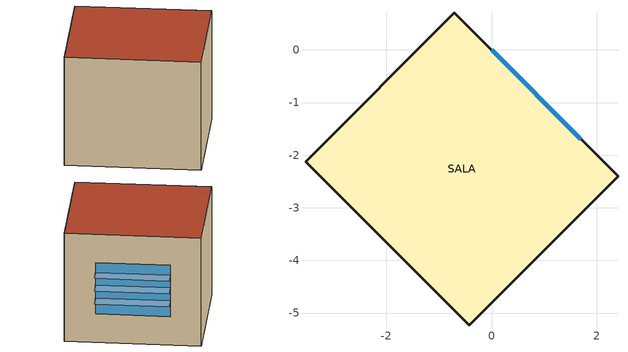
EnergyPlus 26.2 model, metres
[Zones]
SALA
 floor adiabatic (PAREDE): 2.4,-2.4 -0.42,-5.23 -3.54,-2.12 -0.71,0.71 z-1
 wall outside (PAREDE): 2.4,-2.4 -0.71,0.71 -3.54,-2.12 -0.42,-5.23 2.4,-2.4 z-1:2.8
 window (VIDRO): 1.7,-1.7 0,0 z0:1.8
 roof outside (PAREDE): -0.71,0.71 -3.54,-2.12 -0.42,-5.23 2.4,-2.4 z2.8
shading: 0.07,0.07,1.5 1.77,-1.63,1.5 1.87,-1.53,1.36 0.17,0.17,1.36; 0.07,0.07,1.05 1.77,-1.63,1.05 1.87,-1.53,0.91 0.17,0.17,0.91; 0.07,0.07,0.6 1.77,-1.63,0.6 1.87,-1.53,0.46 0.17,0.17,0.46
[Building]
SOL-AR conferencia: North Axis {deg}=0; Terrain=Suburbs; Loads Convergence Tolerance Value {W}=0.04; Temperature Convergence Tolerance Value {deltaC}=0.4; Solar Distribution=FullExterior; Maximum Number of Warmup Days=25; Minimum Number of Warmup Days=6
[Site:Location]
manaus: Latitude {deg}=-3.039; Longitude {deg}=-60.05; Time Zone {hr}=-4; Elevation {m}=80.5
[Material:NoMass]
PAREDE: Roughness=MediumRough; Thermal Resistance {m2-K/W}=1; Thermal Absorptance=0.9; Solar Absorptance=0.7; Visible Absorptance=0.7
[Construction]
PAREDE: PAREDE
VIDRO: VIDRO
[WindowMaterial:SimpleGlazingSystem]
VIDRO: U-Factor {W/m2-K}=5.8; Solar Heat Gain Coefficient=0.8; Visible Transmittance=0.85
[Zone]
SALA
[Shading:Overhang:Projection]
JANELA Brise 1: Window or Door=JANELA; Height above Window or Door {m}=0; Tilt Angle from Window/Door {deg}=90; Left extension from Window/Door Width {m}=0.2; Right extension from Window/Door Width {m}=0.2; Depth as Fraction of Window/Door Height=0.277778
[Shading:Fin:Projection]
JANELA Aletas 2-3: Window or Door=JANELA; Left Extension from Window/Door {m}=0; Left Distance Above Top of Window {m}=0; Left Distance Below Bottom of Window {m}=0; Left Tilt Angle from Window/Door {deg}=90; Left Depth as Fraction of Window/Door Width=0.208333; Right Extension from Window/Door {m}=0; Right Distance Above Top of Window {m}=0; Right Distance Below Bottom of Window {m}=0; Right Tilt Angle from Window/Door {deg}=90; Right Depth as Fraction of Window/Door Width=0.208333
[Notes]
SOL-AR: modelo minimo para conferir a fracao ensolarada da janela no EnergyPlus.
Gerado por SOL-AR (teste de referencia do F5.2), para o EnergyPlus 26.2.
Local: manaus. Fachada: normal externa a 45 graus do Norte.
Janela (vidro): 2.4 x 1.8 m.
Peca 1 (brise horizontal): Shading:Overhang:Projection.
Peca 2 (aleta): Shading:Fin:Projection.
Peca 3 (aleta): Shading:Fin:Projection.
Peca 4 (laminas horizontais): Shading:Building:Detailed.
Esquerda e direita dos objetos por projecao: vistas de fora, como no EnergyPlus.
Rode com o EPW do local; a saida Surface Outside Face Sunlit Fraction da janela sai a cada passo de tempo.
Zona em caixa atras da fachada, com materiais sem massa: o modelo serve so para a sombra.
